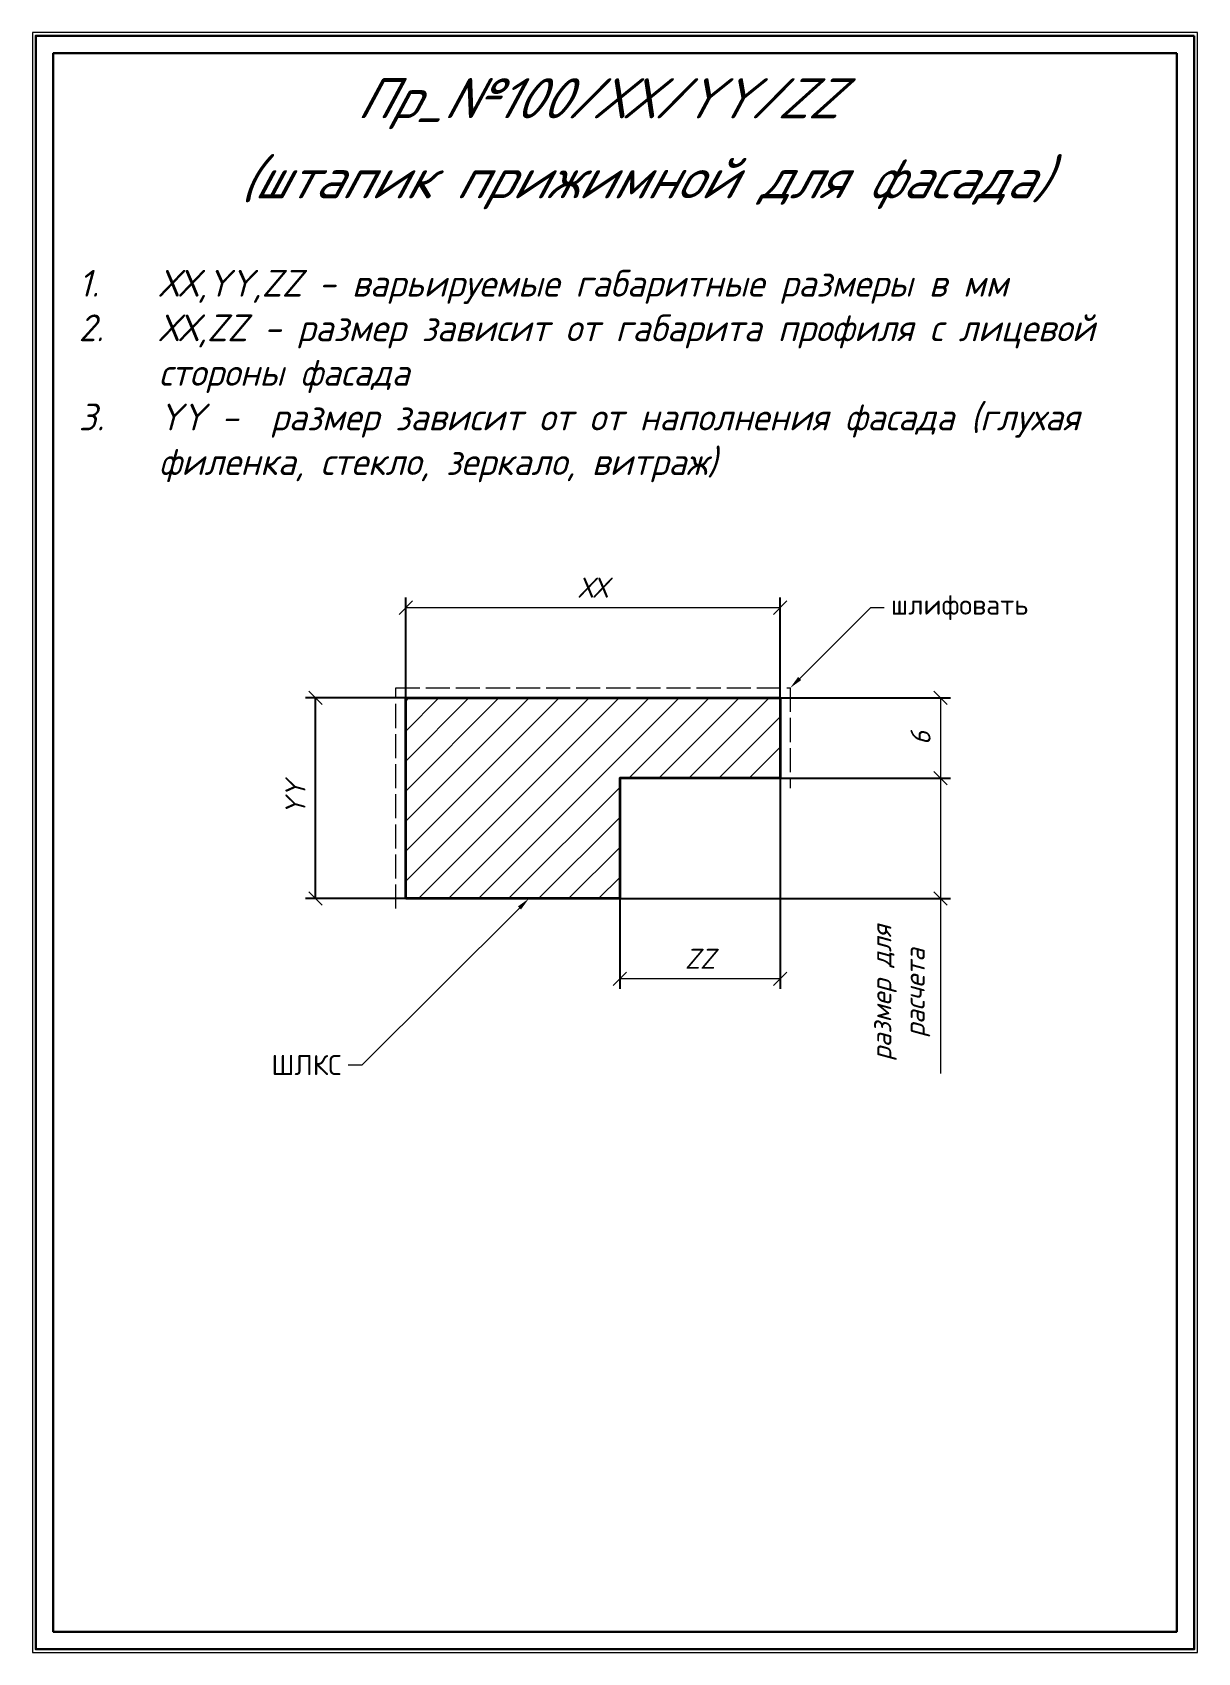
# Model space of a CAD drawing. Header units: millimetres. Extents: x 0 to 87, y 0 to 121.
import ezdxf
from ezdxf import colors
from ezdxf.entities.mleader import LeaderData, LeaderLine
from ezdxf.math import Vec2, Vec3

# ---------------------------------------------------------------- set-up
doc = ezdxf.new("R2010")
doc.units = ezdxf.units.MM
doc.linetypes.add('ACAD_ISO02W100', pattern=[15, 12, -3])
for name, color, linetype, lineweight in [('Пр_№100', 1, 'Continuous', 35), ('служебный слой ЛИНИИ ПУНКТИРНЫЕ', 7, 'ACAD_ISO02W100', 13), ('служебный слой НАДПИСИ', 7, 'Continuous', 13), ('служебный слой РАЗМЕРЫ', 7, 'Continuous', 9), ('служебный слой ШТАМП', 7, 'Continuous', 30), ('служебный слой ШТРИХОВКА', 7, 'Continuous', 5)]:
    doc.layers.add(name, color=color, linetype=linetype, lineweight=lineweight)
doc.styles.add('ЕСКД', font='GOST Common Italic.ttf')
doc.styles.add('ЕСКД профили текст', font='isocpeur.ttf')
doc.dimstyles.new('ЕСКД', dxfattribs={"dimtxt": 3.5, "dimasz": 2.5, "dimexe": 0.75, "dimexo": 0, "dimgap": 0.75, "dimtad": 1, "dimtxsty": 'ЕСКД', "dimblk": 'OBLIQUE', "dimcen": 2.5, "dimclrd": 256, "dimclre": 256, "dimclrt": 256, "dimadec": 0, "dimazin": 0, "dimtfac": 1, "dimtmove": 0, "dimatfit": 3, "dimfxl": 1, "dimlwd": -1, "dimarcsym": 0})

# ---------------------------------------------------------------- blocks, each defined once
blk = doc.blocks.new('_OBLIQUE')
at = {"color": 0, "linetype": 'ByBlock'}
blk.add_line((-0.5, -0.5), (0.5, 0.5), dxfattribs=at)
blk = doc.blocks.new('*D9')
at = {"layer": 'Defpoints', "color": 0, "transparency": 16777216}
for p in [(27.92, 78.12), (27.92, 71.37), (55.92, 71.37)]:
    blk.add_point(p, dxfattribs=at)
at = {"layer": 'служебный слой РАЗМЕРЫ', "lineweight": -2, "transparency": 16777216}
for p, q in [((27.92, 71.37), (27.92, 78.87)), ((55.92, 71.37), (55.92, 78.87))]:
    blk.add_line(p, q, dxfattribs=at)
at = {"layer": 'служебный слой РАЗМЕРЫ', "transparency": 16777216}
blk.add_line((55.92, 78.12), (27.92, 78.12), dxfattribs=at)
at = {"layer": 'служебный слой РАЗМЕРЫ', "transparency": 16777216, "rotation": 180}
blk.add_blockref('_OBLIQUE', (27.92, 78.12), dxfattribs=at)
at = {"layer": 'служебный слой РАЗМЕРЫ', "transparency": 16777216}
blk.add_blockref('_OBLIQUE', (55.92, 78.12), dxfattribs=at)
at = {"layer": 'служебный слой РАЗМЕРЫ', "transparency": 16777216, "insert": (41.92, 79.62), "char_height": 1.5, "attachment_point": 5, "style": 'ЕСКД'}
blk.add_mtext('ХХ', dxfattribs=at)
blk = doc.blocks.new('*D10')
at = {"layer": 'Defpoints', "color": 0, "transparency": 16777216}
for p in [(55.92, 71.37), (55.92, 65.37), (67.91, 65.37)]:
    blk.add_point(p, dxfattribs=at)
at = {"layer": 'служебный слой РАЗМЕРЫ', "lineweight": -2, "transparency": 16777216}
for p, q in [((55.92, 71.37), (68.66, 71.37)), ((55.92, 65.37), (68.66, 65.37))]:
    blk.add_line(p, q, dxfattribs=at)
at = {"layer": 'служебный слой РАЗМЕРЫ', "transparency": 16777216}
blk.add_line((67.91, 71.37), (67.91, 65.37), dxfattribs=at)
for p, rotation in [((67.91, 71.37), 90), ((67.91, 65.37), 270)]:
    blk.add_blockref('_OBLIQUE', p, dxfattribs=dict(at, rotation=rotation))
at = {"layer": 'служебный слой РАЗМЕРЫ', "transparency": 16777216, "insert": (66.41, 68.37), "char_height": 1.5, "attachment_point": 5, "rotation": 90, "style": 'ЕСКД'}
blk.add_mtext('6', dxfattribs=at)
blk = doc.blocks.new('*D11')
at = {"layer": 'Defpoints', "color": 0, "transparency": 16777216}
for p in [(55.92, 65.37), (43.92, 56.37), (67.91, 56.37)]:
    blk.add_point(p, dxfattribs=at)
at = {"layer": 'служебный слой РАЗМЕРЫ', "lineweight": -2, "transparency": 16777216}
for p, q in [((55.92, 65.37), (68.66, 65.37)), ((43.92, 56.37), (68.66, 56.37))]:
    blk.add_line(p, q, dxfattribs=at)
at = {"layer": 'служебный слой РАЗМЕРЫ', "transparency": 16777216}
for p, q in [((67.91, 65.37), (67.91, 56.37)), ((67.91, 56.37), (67.91, 43.29))]:
    blk.add_line(p, q, dxfattribs=at)
for p, rotation in [((67.91, 65.37), 90), ((67.91, 56.37), 270)]:
    blk.add_blockref('_OBLIQUE', p, dxfattribs=dict(at, rotation=rotation))
at = {"layer": 'служебный слой РАЗМЕРЫ', "transparency": 16777216, "insert": (64.93, 49.33), "char_height": 1.5, "attachment_point": 5, "rotation": 90, "style": 'ЕСКД'}
blk.add_mtext('размер для\\Pрасчета', dxfattribs=at)
blk = doc.blocks.new('*D12')
at = {"layer": 'Defpoints', "color": 0, "transparency": 16777216}
for p in [(55.92, 65.37), (43.92, 56.37), (43.92, 50.37)]:
    blk.add_point(p, dxfattribs=at)
at = {"layer": 'служебный слой РАЗМЕРЫ', "lineweight": -2, "transparency": 16777216}
for p, q in [((55.92, 65.37), (55.92, 49.62)), ((43.92, 56.37), (43.92, 49.62))]:
    blk.add_line(p, q, dxfattribs=at)
at = {"layer": 'служебный слой РАЗМЕРЫ', "transparency": 16777216}
blk.add_line((55.92, 50.37), (43.92, 50.37), dxfattribs=at)
at = {"layer": 'служебный слой РАЗМЕРЫ', "transparency": 16777216, "rotation": 180}
blk.add_blockref('_OBLIQUE', (43.92, 50.37), dxfattribs=at)
at = {"layer": 'служебный слой РАЗМЕРЫ', "transparency": 16777216}
blk.add_blockref('_OBLIQUE', (55.92, 50.37), dxfattribs=at)
at = {"layer": 'служебный слой РАЗМЕРЫ', "transparency": 16777216, "insert": (49.92, 51.87), "char_height": 1.5, "attachment_point": 5, "style": 'ЕСКД'}
blk.add_mtext('ZZ', dxfattribs=at)

msp = doc.modelspace()

# ---------------------------------------------------------------- hatches: boundary and pattern name
at = {"layer": 'служебный слой ШТРИХОВКА'}
h = msp.add_hatch(dxfattribs=at)
h.set_pattern_fill('ANSI31', color=256, scale=0.5, style=0)
h.set_pattern_definition([(45, (-490.7342, -0.7488), (-1.122532, 1.122532), [])])
h.paths.add_polyline_path([(27.916, 56.372), (27.916, 71.372), (55.916, 71.372), (55.916, 65.372), (43.916, 65.372), (43.916, 56.372)])

# ---------------------------------------------------------------- linework, layer by layer
at = {"layer": 'Пр_№100', "linetype": 'Continuous'}
msp.add_lwpolyline([(27.916, 56.372), (27.916, 71.372), (55.916, 71.372), (55.916, 65.372), (43.916, 65.372), (43.916, 56.372)], close=True, dxfattribs=at)
at = {"layer": 'служебный слой ЛИНИИ ПУНКТИРНЫЕ', "ltscale": 0.15}
msp.add_lwpolyline([(27.166, 55.622), (27.166, 72.122), (56.666, 72.122), (56.666, 64.622)], dxfattribs=at)
at = {"layer": 'служебный слой ШТАМП', "lineweight": 5, "ltscale": 100}
msp.add_lwpolyline([(87.129, 121.128), (0, 121.128), (0, 0), (87.129, 0)], close=True, dxfattribs=at)
at = {"layer": 'служебный слой ШТАМП', "ltscale": 100}
for points in [[(86.879, 120.878), (0.25, 120.878), (0.25, 0.25), (86.879, 0.25)], [(85.564, 119.564), (1.564, 119.564), (1.564, 1.564), (85.564, 1.564)]]:
    msp.add_lwpolyline(points, close=True, dxfattribs=at)

# ---------------------------------------------------------------- texts
at = {"layer": 'служебный слой НАДПИСИ', "style": 'ЕСКД', "oblique": 15}
for s, p in [('Пр_№100/ХХ/YY/ZZ', (24.236, 114.706)), ('(штапик прижимной для фасада)', (15.494, 108.721))]:
    msp.add_text(s, height=3, dxfattribs=at).set_placement(p)
at = {"layer": 'служебный слой НАДПИСИ', "color": 1, "insert": (3.457, 103.375), "char_height": 2, "attachment_point": 1, "style": 'ЕСКД'}
msp.add_mtext_dynamic_manual_height_columns('\\pi-6,l6,t6;{\\C256;1.^IХХ,YY,ZZ - варьируемые габаритные размеры в мм\\P2.^IХХ,ZZ - размер зависит от габарита профиля с лицевой стороны фасада\\P3.^IYY -  размер зависит от от наполнения фасада (глухая филенка, стекло, зеркало, витраж)}', width=80.71, gutter_width=15, heights=[0], dxfattribs=at)

# ---------------------------------------------------------------- dimensions: what is measured, and where the dimension line sits
at = {"layer": 'служебный слой РАЗМЕРЫ'}
for base, p1, p2, text, picture, middle in [((27.916, 78.122), (55.916, 71.372), (27.916, 71.372), 'ХХ', '*D9', (41.916, 79.622)), ((43.916, 50.372), (55.916, 65.372), (43.916, 56.372), 'ZZ', '*D12', (49.916, 51.872))]:
    dim = msp.add_linear_dim(base=base, p1=p1, p2=p2, text=text, dimstyle='ЕСКД', override={"dimtxt": 1.5, "dimasz": 1}, dxfattribs=at)
    dim.commit()
    dim.dimension.update_dxf_attribs({"geometry": picture, "text_midpoint": middle})
msp.add_linear_dim(base=(21.166, 71.372), p1=(27.916, 56.372), p2=(27.916, 71.372), angle=90, text='YY', dimstyle='ЕСКД', override={"dimtxt": 1.5, "dimasz": 1}, dxfattribs=at).render()
dim = msp.add_linear_dim(base=(67.906, 65.372), p1=(55.916, 71.372), p2=(55.916, 65.372), angle=90, dimstyle='ЕСКД', override={"dimtxt": 1.5, "dimasz": 1}, dxfattribs=at)
dim.commit()
dim.dimension.update_dxf_attribs({"geometry": '*D10', "text_midpoint": (66.406, 68.372)})
dim = msp.add_linear_dim(base=(67.906, 56.372), p1=(55.916, 65.372), p2=(43.916, 56.372), angle=90, text='размер для\\Pрасчета', dimstyle='ЕСКД', override={"dimtxt": 1.5, "dimasz": 1}, dxfattribs=at)
dim.commit()
dim.dimension.update_dxf_attribs({"geometry": '*D11', "text_midpoint": (64.931, 49.332)})

# ---------------------------------------------------------------- leaders
ml = msp.add_multileader_mtext('Standard', dxfattribs=at)
ml.set_content('\\A1;шлифовать', color=256, style='ЕСКД профили текст')
ml.set_leader_properties(color=256, linetype='ByLayer', lineweight=-1)
ml.build(insert=Vec2(0, 0))
ml.multileader.update_dxf_attribs({"dogleg_length": 1, "arrow_head_size": 1})
ctx = ml.context
ctx.base_point, ctx.char_height, ctx.arrow_head_size, ctx.landing_gap_size, ctx.plane_origin = Vec3(63.693, 78.122), 1.5, 1, 0.5, Vec3(84.819, 96.075)
notes = []
notes.append((ctx, [(1, (1, 1, 0), (62.693, 78.122), (1, 0), 1, [(0, [(56.666, 72.122)], 0, [])])]))
ctx.mtext.insert, ctx.mtext.flow_direction = Vec3(64.193, 79.097), 5
ml = msp.add_multileader_mtext('Standard', dxfattribs=at)
ml.set_content('\\A1;ШЛКС', color=256, style='ЕСКД профили текст')
ml.set_leader_properties(color=256, linetype='ByLayer', lineweight=-1)
ml.build(insert=Vec2(0, 0))
ml.multileader.update_dxf_attribs({"dogleg_length": 1, "arrow_head_size": 1})
ctx = ml.context
ctx.base_point, ctx.char_height, ctx.arrow_head_size, ctx.landing_gap_size, ctx.plane_origin = Vec3(17.974, 43.929), 1.5, 1, 0.5, Vec3(33.55, 61.882)
ctx.text_align_type = 2
notes.append((ctx, [(0, (1, 1, 0), (24.624, 43.929), (-1, 0), 1, [(0, [(37.124, 56.372)], 0, [])])]))
ctx.mtext.insert, ctx.mtext.alignment, ctx.mtext.flow_direction = Vec3(23.124, 44.679), 3, 5
for ctx, leaders in notes:
    for number, flags, end, landing, length, lines in leaders:
        leader = LeaderData()
        leader.index, (leader.has_last_leader_line, leader.has_dogleg_vector, leader.attachment_direction) = number, flags
        leader.last_leader_point, leader.dogleg_vector, leader.dogleg_length = Vec3(end), Vec3(landing), length
        for number, points, colour, breaks in lines:
            line = LeaderLine()
            line.index, line.vertices, line.color, line.breaks = number, Vec3.list(points), colors.encode_raw_color(colour), breaks
            leader.lines.append(line)
        ctx.leaders.append(leader)

doc.saveas('drawing.dxf')
